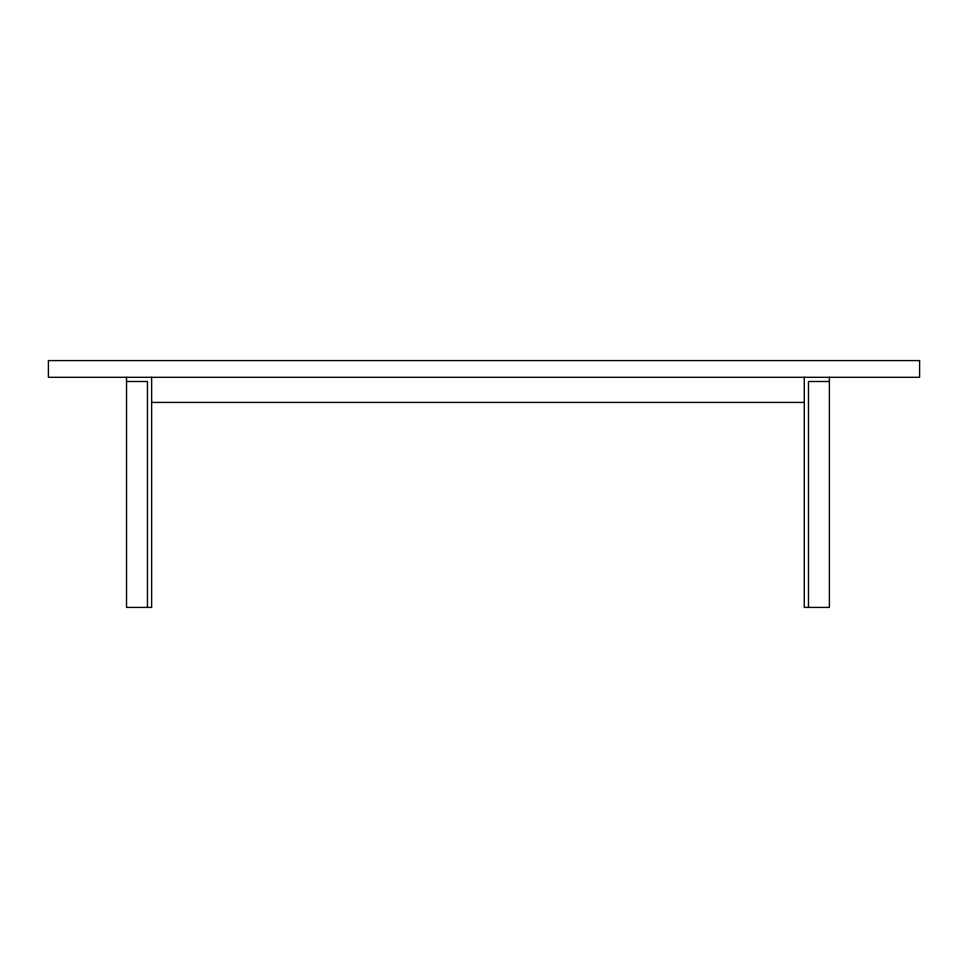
<?xml version="1.0" encoding="UTF-8"?>
<svg xmlns="http://www.w3.org/2000/svg" width="968" height="968" viewBox="0 0 968 968"><rect width="100%" height="100%" fill="white"/><g stroke="black" fill="none" stroke-linecap="round" stroke-linejoin="round"><path stroke-width="1.45" d="M126.53 381.501L147.451 381.501L147.451 607.42M829.394 381.501L808.474 381.501L808.474 607.42M151.637 402.422L804.287 402.422M829.394 377.314L829.394 607.42L804.287 607.42L804.287 377.314M151.637 377.314L151.637 607.42L126.53 607.42L126.53 377.314M919.6 360.58L48.4 360.58L48.4 377.314L919.6 377.314L919.6 360.58"/></g></svg>
